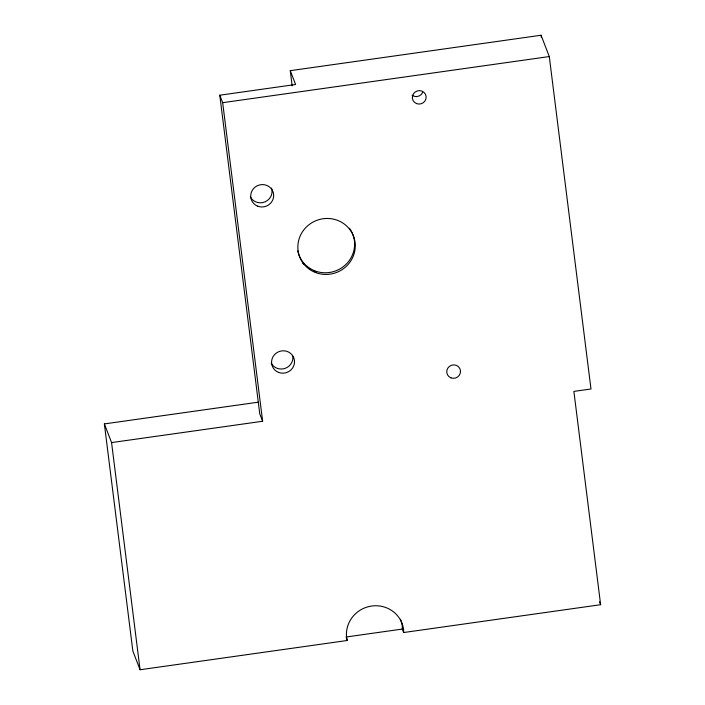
<?xml version="1.0" encoding="UTF-8"?>
<svg xmlns="http://www.w3.org/2000/svg" width="705" height="705" viewBox="0 0 705 705"><rect width="100%" height="100%" fill="white"/><g stroke="black" fill="none" stroke-linecap="round" stroke-linejoin="round"><path stroke-width="1.06" d="M292.17 85.887L290.266 70.667L541.07 35.25L549.292 56.559L590.984 388.984L573.879 391.398L600.634 604.705L403.604 632.535L402.273 629.072L402.299 626.251A28.834 27.865 -21.1 0 0 400.422 619.219M403.604 632.535L403.63 629.706A28.834 27.865 -21.1 0 0 371.658 606.036A28.834 27.865 -21.1 0 0 346.631 637.761L347.353 640.475L140.066 669.75L132.857 651.076L104.366 423.916L258.153 402.194M104.366 423.916L111.575 442.59L262.63 421.255L259.748 413.791L219.793 95.21L295.606 84.503L290.266 70.667M219.793 95.21L222.674 102.683L549.292 56.559M346.014 637.02L402.273 629.072M599.514 601.806L600.634 604.705M346.349 637.884L347.353 640.475M541.07 35.25L541.343 37.418M222.674 102.683L262.63 421.255M111.575 442.59L140.066 669.75M349.486 228.288A28.834 27.865 -21.1 0 1 337.149 270.297A28.834 27.865 -21.1 0 1 297.757 250.874M271.575 188.112A11.536 11.148 -21.1 0 1 264.886 201.912A11.536 11.148 -21.1 0 1 250.354 196.924M422.7 92.364A6.918 6.689 -21.1 0 1 412.108 95.263M292.839 356.228A11.536 11.148 -21.1 0 1 271.196 363.137M316.404 272.007A36.122 34.906 -21.1 0 1 313.654 270.905M310.182 269.099A36.122 34.906 -21.1 0 1 308.526 268.05M303.97 264.393A36.122 34.906 -21.1 0 1 302.595 263.018M315.32 272.456A28.834 27.865 -21.1 0 0 355.064 242.432A28.834 27.865 -21.1 0 0 309.301 224.472A28.834 27.865 -21.1 0 0 315.32 272.456M257.695 206.177A11.536 11.148 -21.1 0 0 273.593 194.166A11.536 11.148 -21.1 0 0 255.289 186.984A11.536 11.148 -21.1 0 0 257.695 206.177M416.54 103.591A6.918 6.689 -21.1 0 0 426.084 96.382A6.918 6.689 -21.1 0 0 415.095 92.073A6.918 6.689 -21.1 0 0 416.54 103.591M278.546 372.39A11.536 11.148 -21.1 0 0 294.443 360.378A11.536 11.148 -21.1 0 0 276.14 353.196A11.536 11.148 -21.1 0 0 278.546 372.39M450.936 377.845A6.918 6.689 -21.1 0 0 460.48 370.636A6.918 6.689 -21.1 0 0 449.49 366.327A6.918 6.689 -21.1 0 0 450.936 377.845"/></g></svg>
